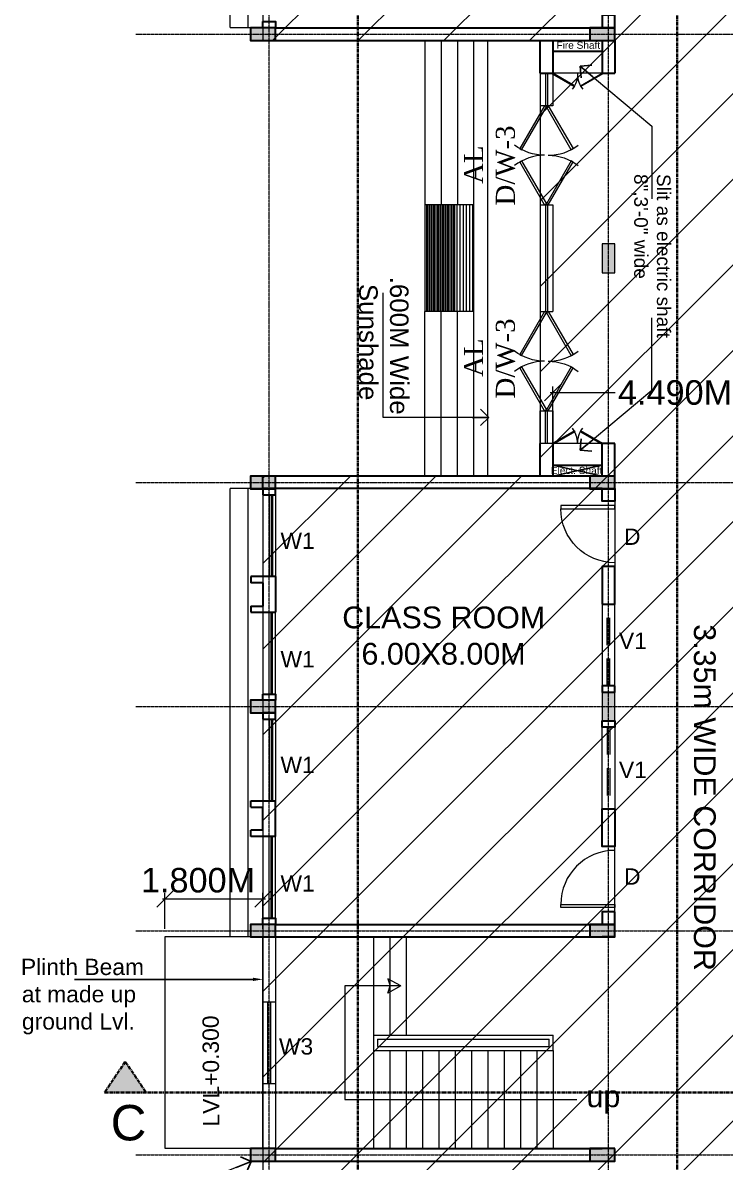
# Model space of a CAD drawing. Header units: metres. Extents: x 1545540 to 2027037, y 435419 to 693806.
# Drawn here: x 1626191 to 1639085, y 522561 to 543479 of the extents above; entities that cross this region are included whole.
import ezdxf
from ezdxf import colors
from ezdxf.entities.mleader import LeaderData, LeaderLine
from ezdxf.math import Vec2, Vec3

# ---------------------------------------------------------------- set-up
doc = ezdxf.new("R2010")
doc.units = ezdxf.units.M
doc.header["$LTSCALE"] = 1000
doc.header["$PDMODE"] = 35
doc.linetypes.add('CENTER', pattern=[2, 1.25, -0.25, 0.25, -0.25])
doc.linetypes.add('DASHED', pattern=[0.75, 0.5, -0.25])
doc.layers.get('Defpoints').update_dxf_attribs({"lineweight": 18})
for name, color, linetype, lineweight in [('- WALL', 7, 'Continuous', 30), ('Col-Hatch', 9, 'Continuous', 13), ('coloum hatch', 254, 'Continuous', 9), ('Column', 252, 'Continuous', 30), ('dim.1', 6, 'Continuous', 18), ('dimension', 6, 'Continuous', 13), ('Door', 54, 'Continuous', 13), ('elevation', 1, 'Continuous', 13), ('grid', 21, 'CENTER', 15), ('Hatch', 8, 'Continuous', 13), ('Hidden', 1, 'DASHED', 18), ('Section Line', 135, 'CENTER', 35), ('Stair', 2, 'Continuous', 15), ('Text-1', 240, 'Continuous', 15), ('Text-2', 122, 'Continuous', 25), ('Ventilator', 6, 'DASHED', 18), ('Wall', 7, 'Continuous', 30), ('wall l', 7, 'Continuous', 20), ('Window', 150, 'Continuous', 15), ('Window-Wall', 7, 'Continuous', 18)]:
    doc.layers.add(name, color=color, linetype=linetype, lineweight=lineweight)
doc.layers.add('text', color=7, linetype='Continuous')
doc.layers.add('text @ 10', color=7, linetype='Continuous')
doc.styles.add('dim-stylus bt', font='arial.ttf')
doc.styles.add('L120', font='simplex.shx', dxfattribs={"height": 1})
doc.styles.get("Standard").update_dxf_attribs({"font": 'arial.ttf'})
doc.styles.add('style1', font='')
doc.styles.get('style1').set_extended_font_data('Century Gothic')
doc.dimstyles.new('1      100 (big)', dxfattribs={"dimscale": 75, "dimtxt": 5, "dimasz": 3.5, "dimexe": 1.5, "dimexo": 2, "dimgap": 1, "dimtad": 0, "dimdec": 3, "dimlfac": 0.001, "dimzin": 0, "dimdsep": 46, "dimtxsty": 'dim-stylus bt', "dimblk": 'OBLIQUE', "dimcen": 0, "dimdle": 0.6, "dimclrd": 256, "dimclre": 7, "dimclrt": 256, "dimadec": 0, "dimazin": 0, "dimtfac": 0.7, "dimtdec": 3, "dimtofl": 0, "dimtmove": 1, "dimatfit": 3, "dimldrblk": 'OPEN90', "dimfxl": 0, "dimtolj": 1, "dimtzin": 0, "dimlwd": 15, "dimlwe": 15, "dimarcsym": 0})

# ---------------------------------------------------------------- blocks, each defined once
blk = doc.blocks.new('_Oblique')
at = {"color": 0, "linetype": 'ByBlock', "lineweight": -2}
blk.add_line((-0.5, -0.5), (0.5, 0.5), dxfattribs=at)
blk = doc.blocks.new('*D246')
at = {"layer": 'Defpoints', "color": 0, "ltscale": 50, "transparency": 16777216}
for p in [(1630599, 527395), (1628799, 526696), (1630599, 526696)]:
    blk.add_point(p, dxfattribs=at)
at = {"layer": 'dimension', "lineweight": 15, "ltscale": 50, "transparency": 16777216}
blk.add_line((1628754, 527395), (1630644, 527395), dxfattribs=at)
at = {"layer": 'dimension', "color": 7, "lineweight": 15, "ltscale": 50, "transparency": 16777216}
for p, q in [((1628799, 526846), (1628799, 527508)), ((1630599, 526846), (1630599, 527508))]:
    blk.add_line(p, q, dxfattribs=at)
at = {"layer": 'dimension', "lineweight": 15, "ltscale": 50, "transparency": 16777216, "xscale": 300, "yscale": 300, "zscale": 300, "rotation": 180}
blk.add_blockref('_Oblique', (1628799, 527395), dxfattribs=at)
at = {"layer": 'dimension', "lineweight": 15, "ltscale": 50, "transparency": 16777216, "xscale": 300, "yscale": 300, "zscale": 300}
blk.add_blockref('_Oblique', (1630599, 527395), dxfattribs=at)
at = {"layer": 'dimension', "ltscale": 50, "transparency": 16777216, "insert": (1629408, 527735), "char_height": 450, "attachment_point": 5, "style": 'dim-stylus bt'}
blk.add_mtext('\\A1;1.800M', dxfattribs=at)
blk = doc.blocks.new('_Open90')
at = {"color": 0, "linetype": 'ByBlock', "lineweight": -2}
for p, q in [((0, 0), (-1, 0)), ((-0.5, 0.5), (0, 0)), ((0, 0), (-0.5, -0.5))]:
    blk.add_line(p, q, dxfattribs=at)
blk = doc.blocks.new('*D247')
at = {"layer": 'Defpoints', "color": 0, "ltscale": 50, "transparency": 16777216}
for p in [(1640409, 536689), (1635919, 535156), (1640409, 535156)]:
    blk.add_point(p, dxfattribs=at)
at = {"layer": 'dimension', "color": 7, "lineweight": 15, "ltscale": 50, "transparency": 16777216}
for p, q in [((1635919, 535306), (1635919, 536801)), ((1640409, 535306), (1640409, 536801))]:
    blk.add_line(p, q, dxfattribs=at)
at = {"layer": 'dimension', "lineweight": 15, "ltscale": 50, "transparency": 16777216}
for p, q in [((1635874, 536689), (1637068, 536689)), ((1640454, 536689), (1639259, 536689))]:
    blk.add_line(p, q, dxfattribs=at)
at = {"layer": 'dimension', "lineweight": 15, "ltscale": 50, "transparency": 16777216, "xscale": 300, "yscale": 300, "zscale": 300, "rotation": 180}
blk.add_blockref('_Oblique', (1635919, 536689), dxfattribs=at)
at = {"layer": 'dimension', "lineweight": 15, "ltscale": 50, "transparency": 16777216, "xscale": 300, "yscale": 300, "zscale": 300}
blk.add_blockref('_Oblique', (1640409, 536689), dxfattribs=at)
at = {"layer": 'dimension', "ltscale": 50, "transparency": 16777216, "insert": (1638164, 536689), "char_height": 450, "attachment_point": 5, "style": 'dim-stylus bt'}
blk.add_mtext('\\A1;4.490M', dxfattribs=at)
blk = doc.blocks.new('CC')
at = {"layer": 'Col-Hatch', "ltscale": 0.05}
blk.add_hatch(color=256, dxfattribs=at).paths.add_polyline_path([(4078.606, 341.328), (4078.606, 341.098), (4079.066, 341.098), (4079.066, 341.328)])
at = {"layer": 'Column'}
blk.add_lwpolyline([(4078.606, 341.328), (4079.066, 341.328), (4079.066, 341.098), (4078.606, 341.098)], close=True, dxfattribs=at)
blk = doc.blocks.new('DFG')
at = {"layer": 'Col-Hatch', "ltscale": 0.05}
blk.add_hatch(color=256, dxfattribs=at).paths.add_polyline_path([(3557.561, -332.074), (3557.561, -332.304), (3557.031, -332.304), (3557.031, -332.074)])
blk.add_lwpolyline([(3557.561, -332.074), (3557.561, -332.304), (3557.031, -332.304), (3557.031, -332.074), (3557.561, -332.074)], dxfattribs=at)
blk = doc.blocks.new('Door - Left Hung 36 in.')
blk.add_lwpolyline([(0.75, -1.3), (0, 0), (31.18, 18), (31.93, 16.7)], close=True)
blk.add_arc((0, 0), 36, 0, 37.31013)
blk = doc.blocks.new('D1')
at = {"layer": 'Door', "ltscale": 0.05}
blk.add_line((1615726, 654826), (1615726, 656026), dxfattribs=at)
blk.add_lwpolyline([(1615726, 654904), (1614735, 654904), (1614735, 654964), (1615726, 654964), (1615726, 654904)], dxfattribs=at)
blk.add_arc((1615726, 654964), 992, 90, 180, dxfattribs=at)

msp = doc.modelspace()

# ---------------------------------------------------------------- hatches: boundary and pattern name
at = {"layer": 'Hatch', "ltscale": 0.05}
h = msp.add_hatch(dxfattribs=at)
h.set_pattern_fill('ANSI31', color=256, scale=350, style=0)
h.set_pattern_definition([(45, (223261.5, -345748), (-785.7724, 785.7724), [])])
h.paths.add_polyline_path([(1630598.7281, 543155.9931), (1635688.728, 543155.9931), (1635688.728, 535155.9932), (1630598.7281, 535155.9932), (1630598.7281, 509965.9937), (1636828.728, 509965.9937), (1636828.728, 505850.9938), (1646868.7278, 505850.9938), (1646868.7278, 563960.9927), (1642904, 563960.9927), (1642904.2274, 564010), (1642904.2274, 566660.9926), (1644448.7279, 566660.9926), (1644448.7279, 573120.9925), (1640408.7279, 573120.9925), (1640408.728, 569020.9926), (1637058.728, 569020.9925), (1637058.728, 573120.9925), (1633018.7281, 573120.9925), (1633018.7281, 566660.9926), (1634563.2281, 566660.9926), (1634563.2281, 563960.9927), (1630598.7281, 563960.9927)])
at = {"layer": 'Section Line', "ltscale": 0.05}
msp.add_hatch(color=256, dxfattribs=at).paths.add_polyline_path([(1628073.3123, 524405.9065), (1627691.3684, 523840.8887), (1628455.2563, 523840.8887)])

# ---------------------------------------------------------------- linework, layer by layer
at = {"layer": '- WALL'}
for p, q in [((1630828.7281, 543385.9931), (1636828.728, 543385.9931)), ((1630828.7281, 543155.9931), (1636828.728, 543155.9931)), ((1636828.728, 543155.9931), (1636828.728, 542555.9931)), ((1636828.728, 543155.9931), (1636828.728, 542555.9931)), ((1637058.728, 543155.9931), (1637058.728, 542555.9931)), ((1637058.728, 543155.9931), (1637058.728, 542555.9931)), ((1635918.728, 542955.9931), (1636828.728, 542955.9931)), ((1635688.728, 542555.9931), (1635918.728, 542555.9931)), ((1636828.728, 542555.9931), (1637058.728, 542555.9931)), ((1636828.728, 542555.9931), (1637058.728, 542555.9931)), ((1637058.728, 535755.9932), (1636828.728, 535755.9932)), ((1636828.728, 535155.9932), (1636828.728, 535755.9932)), ((1637058.728, 535755.9932), (1636828.728, 535755.9932)), ((1636828.728, 535155.9932), (1636828.728, 535755.9932)), ((1637058.728, 535155.9932), (1637058.728, 535755.9932)), ((1637058.728, 535155.9932), (1637058.728, 535755.9932)), ((1635918.728, 535355.9932), (1636828.728, 535355.9932)), ((1635918.728, 535355.9932), (1636828.728, 535355.9932)), ((1630378.7281, 533310.9933), (1630378.7281, 533195.9933)), ((1630828.7281, 533310.9933), (1630378.7281, 533310.9933)), ((1630598.7281, 533195.9933), (1630378.7281, 533195.9933)), ((1630598.7281, 533195.9933), (1630598.7281, 532770.9933)), ((1630828.7281, 533310.9933), (1630828.7281, 532655.9933)), ((1630378.7281, 532770.9933), (1630378.7281, 532655.9933)), ((1630378.7281, 532770.9933), (1630598.7281, 532770.9933)), ((1630378.7281, 532655.9933), (1630828.7281, 532655.9933)), ((1630378.7281, 529080.9933), (1630378.7281, 529195.9933)), ((1630378.7281, 529195.9933), (1630828.7281, 529195.9933)), ((1630378.7281, 529080.9933), (1630598.7281, 529080.9933)), ((1630598.7281, 528655.9934), (1630598.7281, 529080.9933)), ((1630828.7281, 528540.9934), (1630828.7281, 529195.9933)), ((1630378.7281, 528540.9934), (1630378.7281, 528655.9934)), ((1630598.7281, 528655.9934), (1630378.7281, 528655.9934)), ((1630828.7281, 528540.9934), (1630378.7281, 528540.9934)), ((1630828.7281, 526925.9934), (1636828.728, 526925.9934)), ((1637058.728, 526925.9934), (1636828.728, 526925.9934)), ((1637058.728, 526695.9934), (1637058.728, 526925.9934)), ((1630828.7281, 526695.9934), (1636828.728, 526695.9934)), ((1637058.728, 526695.9934), (1636828.728, 526695.9934)), ((1630828.7281, 522810.9935), (1636828.728, 522810.9935)), ((1630828.7281, 522580.9935), (1636828.728, 522580.9935)), ((1630828.7281, 522580.9935), (1636828.728, 522580.9935))]:
    msp.add_line(p, q, dxfattribs=at)
at = {"layer": '- WALL', "ltscale": 0.05}
for p, q in [((1635918.728, 535755.9932), (1635918.728, 535155.9932)), ((1636828.728, 535155.9932), (1630598.7281, 535155.9932)), ((1630598.7281, 534925.9932), (1630598.7281, 535155.9932)), ((1636828.728, 534925.9932), (1630828.7281, 534925.9932))]:
    msp.add_line(p, q, dxfattribs=at)
at = {"layer": '- WALL'}
for points in [[(1630598.7281, 543500.9931), (1630828.7281, 543500.9931), (1630828.7281, 543385.9931), (1630598.7281, 543385.9931)], [(1637058.7281, 543615.9929), (1636828.7281, 543615.9929), (1636828.7281, 543385.9929), (1637058.7281, 543385.9929)], [(1630598.7281, 534810.9932), (1630828.7281, 534810.9932), (1630828.7281, 534925.9932), (1630598.7281, 534925.9932)], [(1637058.7281, 534695.9934), (1636828.7281, 534695.9934), (1636828.7281, 534925.9934), (1637058.7281, 534925.9934)], [(1636828.7281, 532805.9935), (1637058.7281, 532805.9935), (1637058.7281, 533495.9933), (1636828.7281, 533495.9933)], [(1630598.7281, 531155.9933), (1630828.7281, 531155.9933), (1630828.7281, 531040.9933), (1630598.7281, 531040.9933)], [(1637058.7282, 531305.9934), (1636828.728, 531305.9934), (1636828.728, 531190.9933), (1637058.7282, 531190.9933)], [(1630598.7281, 530695.9933), (1630828.7281, 530695.9933), (1630828.7281, 530810.9933), (1630598.7281, 530810.9933)], [(1637058.7282, 530545.9932), (1636828.728, 530545.9932), (1636828.728, 530660.9933), (1637058.7282, 530660.9933)], [(1636828.728, 529045.9932), (1637058.728, 529045.9932), (1637058.728, 528355.9931), (1636828.728, 528355.9931)], [(1637058.7281, 527155.9932), (1636828.7281, 527155.9932), (1636828.7281, 526925.9932), (1637058.7281, 526925.9932)], [(1630598.7281, 527040.9934), (1630828.7281, 527040.9934), (1630828.7281, 526925.9934), (1630598.7281, 526925.9934)]]:
    msp.add_lwpolyline(points, close=True, dxfattribs=at)
for points in [[(1635688.728, 542555.9931), (1635688.728, 543155.9931), (1635918.728, 543155.9931), (1635918.728, 542555.9931)], [(1635688.728, 542555.9931), (1635688.728, 543155.9931), (1635918.728, 543155.9931), (1635918.728, 542555.9931)], [(1635918.728, 535755.9932), (1635918.728, 535155.9932), (1635688.728, 535155.9932), (1635688.728, 535755.9932)], [(1635918.728, 535755.9932), (1635918.728, 535155.9932), (1635688.728, 535155.9932), (1635688.728, 535755.9932)]]:
    msp.add_lwpolyline(points, dxfattribs=at)
at = {"layer": 'Door'}
for p, q in [((1636828.728, 542555.9931), (1635918.728, 542555.9931)), ((1636828.728, 542555.9931), (1635918.728, 542555.9931)), ((1636828.728, 535755.9932), (1635918.728, 535755.9932)), ((1636828.728, 535755.9932), (1635918.728, 535755.9932))]:
    msp.add_line(p, q, dxfattribs=at)
at = {"layer": 'elevation'}
for p, q in [((1633130.8518, 525795.9934), (1632889.6947, 525926.9366)), ((1632889.6947, 525926.9366), (1632935.6363, 525795.9934)), ((1633130.8518, 525795.9934), (1632101.3541, 525795.9934)), ((1632101.3541, 525795.9934), (1632101.3541, 523710.9934)), ((1633130.8518, 525795.9934), (1632889.6947, 525665.0502)), ((1632889.6947, 525665.0502), (1632935.6363, 525795.9934)), ((1632101.3541, 523710.9934), (1636359.9161, 523710.9934))]:
    msp.add_line(p, q, dxfattribs=at)
at = {"layer": 'grid', "ltscale": 0.01}
for p, q in [((1630713.7281, 505697.7037), (1630713.7281, 576580.0684)), ((1636943.728, 505742.5033), (1636943.728, 576580.0684)), ((1628265.682, 543270.9931), (1649912.3508, 543270.9931)), ((1628265.682, 535040.9932), (1649912.3508, 535040.9932)), ((1628265.682, 530925.9933), (1649912.3508, 530925.9933)), ((1628265.682, 526810.9934), (1649912.3508, 526810.9934)), ((1628265.682, 522695.9935), (1649912.3508, 522695.9935))]:
    msp.add_line(p, q, dxfattribs=at)
at = {"layer": 'Hatch', "ltscale": 0.05}
msp.add_lwpolyline([(1630598.7281, 543155.9931), (1635688.728, 543155.9931), (1635688.728, 535155.9932), (1630598.7281, 535155.9932), (1630598.7281, 509965.9937), (1636828.728, 509965.9937), (1636828.728, 505850.9938), (1646868.7278, 505850.9938), (1646868.7278, 563960.9927), (1642904, 563960.9927), (1642904.2274, 564010), (1642904.2274, 566660.9926), (1644448.7279, 566660.9926), (1644448.7279, 573120.9925), (1640408.7279, 573120.9925), (1640408.728, 569020.9926), (1637058.728, 569020.9926), (1637058.728, 573120.9925), (1633018.7281, 573120.9925), (1633018.7281, 566660.9926), (1634563.2281, 566660.9926), (1634563.2281, 563960.9927), (1630598.7281, 563960.9927), (1630598.7281, 543155.9931)], dxfattribs=at)
at = {"layer": 'Hidden', "color": 1, "ltscale": 0.005}
for p, q in [((1629998.7281, 543385.9931), (1629998.7281, 559615.9928)), ((1630598.7281, 543385.9931), (1629998.7281, 543385.9931)), ((1634728.7281, 535155.9932), (1634728.728, 543155.9931)), ((1634728.7281, 535155.9932), (1634728.728, 543155.9931)), ((1630598.7281, 534925.9932), (1629998.7281, 534925.9932)), ((1629998.7281, 526695.9934), (1629998.7281, 534925.9932)), ((1630598.7281, 526695.9934), (1628798.7282, 526695.9934)), ((1628798.7282, 526695.9934), (1628798.7282, 522810.9935)), ((1630598.7281, 522810.9935), (1628798.7282, 522810.9935))]:
    msp.add_line(p, q, dxfattribs=at)
at = {"layer": 'Section Line', "ltscale": 0.05}
for p, q in [((1632339.4256, 503841.6133), (1632339.4256, 578122.03)), ((1638204.728, 503841.6133), (1638204.728, 578122.03)), ((1628073.3123, 524405.9065), (1627691.3684, 523840.8887)), ((1628073.3123, 524405.9065), (1628455.2563, 523840.8887)), ((1627691.3684, 523840.8887), (1652061.8974, 523840.8887)), ((1627691.3684, 523840.8887), (1628455.2563, 523840.8887))]:
    msp.add_line(p, q, dxfattribs=at)
at = {"layer": 'Stair'}
for p, q in [((1633568.7281, 543155.9931), (1633568.7281, 540135.8627)), ((1633868.7281, 543155.9931), (1633868.7281, 540135.8627)), ((1634168.7281, 543155.9931), (1634168.7281, 540135.8627)), ((1634468.7281, 535155.8627), (1634468.7281, 543155.9931)), ((1634468.7281, 540135.8627), (1633568.7281, 540135.8627)), ((1633568.7281, 540135.8627), (1633568.7281, 538175.9932)), ((1633577.4781, 538175.9932), (1633577.4781, 540135.8627)), ((1633606.2281, 538175.9932), (1633606.2281, 540135.8627)), ((1633634.9781, 538175.9932), (1633634.9781, 540135.8627)), ((1633663.7281, 538175.9932), (1633663.7281, 540135.8627)), ((1633692.4781, 538175.9932), (1633692.4781, 540135.8627)), ((1633721.2281, 538175.9932), (1633721.2281, 540135.8627)), ((1633749.9781, 538175.9932), (1633749.9781, 540135.8627)), ((1633778.7281, 538175.9932), (1633778.7281, 540135.8627)), ((1633807.4781, 538175.9932), (1633807.4781, 540135.8627)), ((1633836.2281, 538175.9932), (1633836.2281, 540135.8627)), ((1633864.9781, 538175.9932), (1633864.9781, 540135.8627)), ((1633893.7281, 538175.9932), (1633893.7281, 540135.8627)), ((1633922.4781, 538175.9932), (1633922.4781, 540135.8627)), ((1633951.2281, 538175.9932), (1633951.2281, 540135.8627)), ((1633979.9781, 538175.9932), (1633979.9781, 540135.8627)), ((1634008.7281, 538175.9932), (1634008.7281, 540135.8627)), ((1634037.4781, 538175.9932), (1634037.4781, 540135.8627)), ((1634066.2281, 538175.9932), (1634066.2281, 540135.8627)), ((1634094.9781, 538175.9932), (1634094.9781, 540135.8627)), ((1634123.7281, 538175.9932), (1634123.7281, 540135.8627)), ((1634165.2881, 538175.9932), (1634165.2881, 540135.8627)), ((1634222.7881, 538175.9932), (1634222.7881, 540135.8627)), ((1634280.2881, 538175.9932), (1634280.2881, 540135.8627)), ((1634337.7881, 538175.9932), (1634337.7881, 540135.8627)), ((1634395.2881, 538175.9932), (1634395.2881, 540135.8627)), ((1634452.7881, 538175.9932), (1634452.7881, 540135.8627)), ((1634468.7281, 538175.9932), (1633568.7281, 538175.9932)), ((1633568.7281, 535155.8627), (1633568.7281, 538175.9932)), ((1633868.7281, 535155.8627), (1633868.7281, 538175.9932)), ((1634168.7281, 535155.8627), (1634168.7281, 538175.9932)), ((1636828.728, 526925.9934), (1636158.728, 526925.9934)), ((1632628.7281, 526695.9934), (1632628.7281, 522810.9935)), ((1632928.7281, 526695.9934), (1632928.7281, 524895.9934)), ((1633228.7281, 526695.9934), (1633228.7281, 524895.9934)), ((1636828.728, 526695.9934), (1635858.728, 526695.9934)), ((1632628.7281, 524895.9934), (1635928.728, 524895.9934)), ((1635928.728, 524610.9934), (1635928.728, 524895.9934)), ((1632703.7281, 524820.9934), (1635853.728, 524820.9934)), ((1632703.7281, 524820.9934), (1632703.7281, 524685.9934)), ((1632703.7281, 524685.9934), (1635853.728, 524685.9934)), ((1635853.728, 524685.9934), (1635853.728, 524820.9934)), ((1632628.7281, 524610.9934), (1635928.728, 524610.9934)), ((1632928.7281, 524610.9934), (1632928.7281, 522810.9935)), ((1633228.7281, 524610.9934), (1633228.7281, 522810.9935)), ((1633528.7281, 524610.9934), (1633528.7281, 522810.9935)), ((1633828.7281, 524610.9934), (1633828.7281, 522810.9935)), ((1634128.7281, 524610.9934), (1634128.7281, 522810.9935)), ((1634428.7281, 524610.9934), (1634428.7281, 522810.9935)), ((1634728.728, 524610.9934), (1634728.728, 522810.9935)), ((1635028.728, 524610.9934), (1635028.728, 522810.9935)), ((1635328.728, 524610.9934), (1635328.728, 522810.9935)), ((1635628.728, 524610.9934), (1635628.728, 522810.9935)), ((1635928.728, 524610.9934), (1635928.728, 522810.9935))]:
    msp.add_line(p, q, dxfattribs=at)
at = {"layer": 'text', "ltscale": 0.05}
for p, q in [((1637058.728, 543155.9931), (1637058.728, 543385.9931)), ((1637058.728, 543155.9931), (1637058.728, 543385.9931)), ((1636828.728, 535155.9932), (1635918.728, 535355.9932)), ((1636828.728, 535355.9932), (1635918.728, 535155.9932)), ((1636828.728, 535155.9932), (1635918.728, 535355.9932)), ((1636828.728, 535355.9932), (1635918.728, 535155.9932))]:
    msp.add_line(p, q, dxfattribs=at)
at = {"layer": 'Ventilator'}
for p, q in [((1636918.7281, 531305.9934), (1636918.7281, 532805.9935)), ((1636968.7281, 531305.9934), (1636968.7281, 532805.9935)), ((1636918.7281, 530545.9932), (1636918.7281, 529045.9931)), ((1636968.7281, 530545.9932), (1636968.7281, 529045.9931))]:
    msp.add_line(p, q, dxfattribs=at)
at = {"layer": 'Wall'}
msp.add_line((1636828.7281, 529045.9931), (1637058.7282, 529045.9931), dxfattribs=at)
at = {"layer": 'wall l', "ltscale": 0.05}
for p, q in [((1630598.7281, 525503.4934), (1630828.7281, 525503.4934)), ((1630598.7281, 524003.4934), (1630828.7281, 524003.4934))]:
    msp.add_line(p, q, dxfattribs=at)
at = {"layer": 'Window', "ltscale": 0.05}
for p, q in [((1635688.728, 542555.9931), (1635918.728, 542555.9931)), ((1635918.732, 542555.9931), (1635688.728, 542555.9931)), ((1635688.728, 542555.9931), (1635688.728, 541955.9931)), ((1635788.0382, 542555.9931), (1635788.0382, 541955.9931)), ((1635822.0502, 542555.9931), (1635822.0502, 541955.9931)), ((1635918.732, 542555.9931), (1635918.732, 541955.9931)), ((1635918.732, 541955.9931), (1635688.728, 541955.9931)), ((1635688.728, 540135.8627), (1635688.728, 538175.9932)), ((1635688.728, 540135.8627), (1635918.728, 540135.8627)), ((1635788.0382, 540135.8627), (1635788.0382, 538175.9932)), ((1635822.0502, 540135.8627), (1635822.0502, 538175.9932)), ((1635918.728, 540135.8627), (1635918.728, 538175.9932)), ((1635688.728, 538175.9932), (1635918.728, 538175.9932)), ((1635688.728, 536355.9932), (1635918.728, 536355.9932)), ((1635788.0382, 535755.9932), (1635788.0382, 536355.9932)), ((1635822.0502, 535755.9932), (1635822.0502, 536355.9932)), ((1630753.143, 534810.9932), (1630753.143, 533310.9933)), ((1630775.6903, 534810.9932), (1630775.6903, 533310.9933)), ((1630753.143, 531155.9933), (1630753.143, 532655.9933)), ((1630775.6903, 531155.9933), (1630775.6903, 532655.9933)), ((1630753.143, 530695.9933), (1630753.143, 529195.9933)), ((1630775.6903, 530695.9933), (1630775.6903, 529195.9933)), ((1630753.143, 527040.9934), (1630753.143, 528540.9934)), ((1630775.6903, 527040.9934), (1630775.6903, 528540.9934)), ((1630688.7281, 524003.4934), (1630688.7281, 525503.4934)), ((1630738.7281, 525503.4934), (1630738.7281, 524003.4934))]:
    msp.add_line(p, q, dxfattribs=at)
msp.add_lwpolyline([(1635918.728, 536355.9932), (1635918.728, 535755.9932), (1635688.728, 535755.9932), (1635688.728, 536355.9932)], close=True, dxfattribs=at)
at = {"layer": 'Window-Wall'}
for p, q in [((1630328.7281, 543385.9931), (1630328.7281, 559615.9928)), ((1630328.7281, 526695.9934), (1630328.7281, 534925.9932)), ((1630713.7281, 534810.9932), (1630713.7281, 533310.9933)), ((1630828.7281, 534810.9932), (1630828.7281, 533310.9933)), ((1636828.7281, 532805.9935), (1636828.7281, 531305.9934)), ((1637058.7282, 531305.9934), (1637058.7282, 532805.9935)), ((1630713.7281, 531155.9933), (1630713.7281, 532655.9933)), ((1630828.7281, 531155.9933), (1630828.7281, 532655.9933)), ((1630713.7281, 530695.9933), (1630713.7281, 529195.9933)), ((1630828.7281, 530695.9933), (1630828.7281, 529195.9933)), ((1636828.7281, 529045.9931), (1636828.7281, 530545.9932)), ((1637058.7282, 530545.9932), (1637058.7282, 529045.9931)), ((1630713.7281, 527040.9934), (1630713.7281, 528540.9934)), ((1630828.7281, 527040.9934), (1630828.7281, 528540.9934)), ((1630598.7281, 525503.4934), (1630598.7281, 526695.9934)), ((1630828.7281, 526695.9934), (1630828.7281, 525503.4934)), ((1630598.7281, 524003.4934), (1630598.7281, 525503.4934)), ((1630828.7281, 525503.4934), (1630828.7281, 524003.4934)), ((1630598.7281, 522810.9935), (1630598.7281, 524003.4934)), ((1630828.7281, 524003.4934), (1630828.7281, 522810.9935))]:
    msp.add_line(p, q, dxfattribs=at)

# ---------------------------------------------------------------- block references
at = {"layer": 'coloum hatch', "ltscale": 0.05, "xscale": -999.9999814325156, "yscale": 999.9999814325156, "zscale": 999.9999814325156}
for p in [(5709434.6722, 202057.8906), (5715664.6721, 202057.8906), (5715664.6721, 202057.8906), (5709434.6722, 193827.8907), (5715664.6721, 193827.8907), (5715664.6721, 193827.8907), (5709434.6722, 189712.8908), (5709434.6722, 185597.8909), (5715664.6721, 185597.8909), (5709434.6722, 181482.8909), (5715664.6721, 181482.8909)]:
    msp.add_blockref('CC', p, dxfattribs=at)
at = {"layer": 'coloum hatch', "xscale": -999.9999814325156, "yscale": 999.9999814325156, "zscale": 999.9999814325156, "rotation": 90}
for p in [(1304754.8496, 4096452.1256), (1304754.8496, 4088222.1258)]:
    msp.add_blockref('DFG', p, dxfattribs=at)
at = {"layer": 'Door'}
for p, xscale, yscale, zscale, rotation in [((1635909.0472, 542539.2184), -12.9078012000583, 12.9078012008541, 12.90780120030151, 180), ((1635909.0472, 542539.2184), -12.9078012000583, 12.9078012008541, 12.90780120030151, 180), ((1636838.4089, 542539.2184), 12.9078012000583, 12.9078012000583, 12.9078012000583, 180), ((1636838.4089, 542539.2184), 12.9078012000583, 12.9078012000583, 12.9078012000583, 180), ((1635770.8912, 541955.9931), -25.2777773022899, 25.27777730967955, 25.27777730817724, 90), ((1635836.5648, 541955.9931), 25.2777773022899, 25.2777773022899, 25.2777773022899, 270), ((1635770.8912, 540135.9931), 25.2777773022899, 25.2777773022899, 25.2777773022899, 90), ((1635836.5648, 540135.9931), -25.2777773022899, 25.27777730967955, 25.27777730817724, 270), ((1635770.8912, 538175.9932), -25.2777773022899, 25.27777730967955, 25.27777730817724, 90), ((1635836.5648, 538175.9932), 25.2777773022899, 25.2777773022899, 25.2777773022899, 270), ((1635770.8912, 536355.9932), 25.2777773022899, 25.2777773022899, 25.2777773022899, 90), ((1635836.5648, 536355.9932), -25.2777773022899, 25.27777730967955, 25.27777730817724, 270)]:
    msp.add_blockref('Door - Left Hung 36 in.', p, dxfattribs=dict(at, xscale=xscale, yscale=yscale, zscale=zscale, rotation=rotation))
for p, xscale, yscale, zscale in [((1635910.5423, 535755.9932), 12.9078012000583, 12.9078012000583, 12.9078012000583), ((1635910.5423, 535755.9932), 12.9078012000583, 12.9078012000583, 12.9078012000583), ((1636839.904, 535755.9932), -12.9078012000583, 12.9078012008541, 12.90780120030151), ((1636839.904, 535755.9932), -12.9078012000583, 12.9078012008541, 12.90780120030151)]:
    msp.add_blockref('Door - Left Hung 36 in.', p, dxfattribs=dict(at, xscale=xscale, yscale=yscale, zscale=zscale))
at = {"layer": 'Door', "ltscale": 0.05, "xscale": -1, "rotation": 180}
msp.add_blockref('D1', (21332.6194, 1189521.8226), dxfattribs=at)
at = {"layer": 'Door', "ltscale": 0.05}
msp.add_blockref('D1', (21332.6194, -127669.8359), dxfattribs=at)

# ---------------------------------------------------------------- texts
at = {"layer": 'Section Line', "ltscale": 0.05, "insert": (1627804.146, 523611.4127), "char_height": 650, "width": 1065.825846, "attachment_point": 1, "style": 'style1'}
msp.add_mtext('{\\fArial|b0|i0|c0|p34;C}', dxfattribs=at)
at = {"layer": 'text', "style": 'dim-stylus bt'}
for s, height, p in [('Plinth Beam', 299.999994, (1626156.571, 525996.8486)), ('at made up', 299.99999, (1626173.7606, 525496.8486)), ('ground Lvl.', 299.999994, (1626175.3977, 524996.8486))]:
    msp.add_text(s, height=height, dxfattribs=at).set_placement(p)
at = {"layer": 'text', "width": 964.742709, "attachment_point": 5, "style": 'dim-stylus bt'}
for s, insert, char_height in [('Fire Shaft', (1636388.7873, 543066.3881), 132.48407), ('Elect. Shaft', (1636356.8574, 535259.5905), 132.484074)]:
    msp.add_mtext(s, dxfattribs=dict(at, insert=insert, char_height=char_height))
at = {"layer": 'text', "attachment_point": 1, "style": 'L120'}
for s, insert, char_height, width, rotation in [('{\\fArial|b0|i0|c0|p34;.600M Wide\\P Sunshade}', (1633271.706, 538817.1363), 339.999994, 6841.769914, 270.00000001), ('\\pi588.06;{\\fArial|b0|i0|c0|p34;CLASS ROOM\\P\\pi941;6.00X8.00M}', (1631467.0866, 532762.0097), 399.999993, 4832.063954, 0.00000001), ('\\pi2526.7;{\\fArial|b0|i0|c0|p34;3.35m WIDE CORRIDOR}', (1638910.5921, 534963.8072), 399.999993, 11387.707906, 270.00000001), ('\\pi2134.3;{\\fArial|b0|i0|c0|p34;up}', (1634404.2753, 523971.0241), 399.999993, 4832.063954, 0.00000001)]:
    msp.add_mtext(s, dxfattribs=dict(at, insert=insert, char_height=char_height, width=width, rotation=rotation))
at = {"layer": 'text @ 10', "ltscale": 0.05, "attachment_point": 1, "style": 'dim-stylus bt'}
for s, insert, char_height, width, rotation in [('Slit as electric shaft 8",3\'-0" wide', (1638081.6025, 540702.7955), 250, 3047.851602, 270), ('LVL+0.300', (1629499.8251, 523214.71), 299.99999, 2552.927894, 90.34355566)]:
    msp.add_mtext(s, dxfattribs=dict(at, insert=insert, char_height=char_height, width=width, rotation=rotation))
at = {"layer": 'Text-1', "char_height": 300, "width": 1299.406916, "attachment_point": 1, "rotation": 0.00000001, "style": 'L120'}
for s, insert in [('\\pi376.41;{\\fArial|b0|i0|c0|p34;W1}', (1630545.4745, 534119.8453)), ('\\pi525.69;{\\fArial|b0|i0|c0|p34;D}', (1636701.502, 534194.0947)), ('\\pi432.79;{\\fArial|b0|i0|c0|p34;V1}', (1636701.502, 532283.1852)), ('\\pi376.41;{\\fArial|b0|i0|c0|p34;W1}', (1630545.4745, 531944.8756)), ('\\pi376.41;{\\fArial|b0|i0|c0|p34;W1}', (1630545.4745, 530004.8454)), ('\\pi432.79;{\\fArial|b0|i0|c0|p34;V1}', (1636701.502, 529913.6252)), ('\\pi376.41;{\\fArial|b0|i0|c0|p34;W1}', (1630545.4745, 527829.8757)), ('\\pi525.69;{\\fArial|b0|i0|c0|p34;D}', (1636701.502, 527955.4237)), ('\\pi347.45;{\\fArial|b0|i0|c0|p34;W3}', (1630545.4745, 524837.2428))]:
    msp.add_mtext(s, dxfattribs=dict(at, insert=insert))
at = {"layer": 'Text-2', "ltscale": 0.05, "char_height": 349.999994, "width": 6841.769914, "attachment_point": 1, "rotation": 90.00000001, "style": 'L120'}
for insert in [(1634290.5545, 540125.1675), (1634290.5545, 536582.2195)]:
    msp.add_mtext('{\\fTimes New Roman|b0|i0|c0|p18;   AL\\PD/W-3}', dxfattribs=dict(at, insert=insert))

# ---------------------------------------------------------------- dimensions: what is measured, and where the dimension line sits
at = {"layer": 'dimension', "ltscale": 50}
dim = msp.add_linear_dim(base=(1640408.7279, 536688.8351), p1=(1635918.728, 535155.9932), p2=(1640408.7279, 535155.9932), angle=180, dimstyle='1      100 (big)', override={"dimtxt": 6, "dimasz": 4, "dimpost": 'M\\X'}, dxfattribs=at)
dim.commit()
dim.dimension.update_dxf_attribs({"geometry": '*D247', "text_midpoint": (1638163.728, 536688.8351)})
dim = msp.add_linear_dim(base=(1630598.7281, 527395.3096), p1=(1628798.7282, 526695.9934), p2=(1630598.7281, 526695.9934), angle=0, dimstyle='1      100 (big)', override={"dimtxt": 6, "dimasz": 4, "dimpost": 'M\\X'}, dxfattribs=at)
dim.commit()
dim.dimension.update_dxf_attribs({"geometry": '*D246', "text_midpoint": (1629407.66, 527735.3847), "dimtype": 161})

# ---------------------------------------------------------------- leaders
at = {"layer": 'dim.1', "ltscale": 0.05}
ml = msp.add_multileader_mtext('Standard', dxfattribs=at)
ml.set_content('', color=256)
ml.set_leader_properties()
ml.build(insert=Vec2(0, 0))
ml.multileader.update_dxf_attribs({"text_right_attachment_type": 6, "dogleg_length": 0.36, "arrow_head_size": 180})
ctx = ml.context
ctx.base_point, ctx.char_height, ctx.arrow_head_size, ctx.landing_gap_size, ctx.plane_origin = Vec3(1626960.0157, 526007.992), 180, 180, 90, Vec3(1630598.7281, 525917.992)
ctx.right_attachment = 6
notes = []
notes.append((ctx, [(0, (1, 1, 0), (1629729.9394, 525917.992), (-1, 0), 2589.9237, [(0, [(1630598.7281, 525917.992)], 0, [])])]))
ctx.mtext.insert, ctx.mtext.text_direction, ctx.mtext.flow_direction, ctx.mtext.extrusion = Vec3(1627050.0157, 526007.992), Vec3(-1, 0), 5, Vec3(0, 0, -1)
at = {"layer": 'dimension', "ltscale": 50}
for points in [[(1636423.2993, 542681.953), (1637736.0727, 541578.684), (1637736.0727, 540248.8256)], [(1634743.0419, 536235.2593), (1632808.0003, 536235.2593), (1632808.0003, 538521.3273)], [(1636423.2993, 535630.0333), (1637736.0727, 536733.3023), (1637736.0727, 538063.1607)], [(1630384.4373, 522573.264), (1628643.6299, 521883.3007), (1626867.785, 521883.3007)]]:
    msp.add_leader(points, dimstyle='1      100 (big)', override={"dimtxt": 6, "dimasz": 4}, dxfattribs=at)
for ctx, leaders in notes:
    for number, flags, end, landing, length, lines in leaders:
        leader = LeaderData()
        leader.index, (leader.has_last_leader_line, leader.has_dogleg_vector, leader.attachment_direction) = number, flags
        leader.last_leader_point, leader.dogleg_vector, leader.dogleg_length = Vec3(end), Vec3(landing), length
        for number, points, colour, breaks in lines:
            line = LeaderLine()
            line.index, line.vertices, line.color, line.breaks = number, Vec3.list(points), colors.encode_raw_color(colour), breaks
            leader.lines.append(line)
        ctx.leaders.append(leader)

doc.saveas('drawing.dxf')
